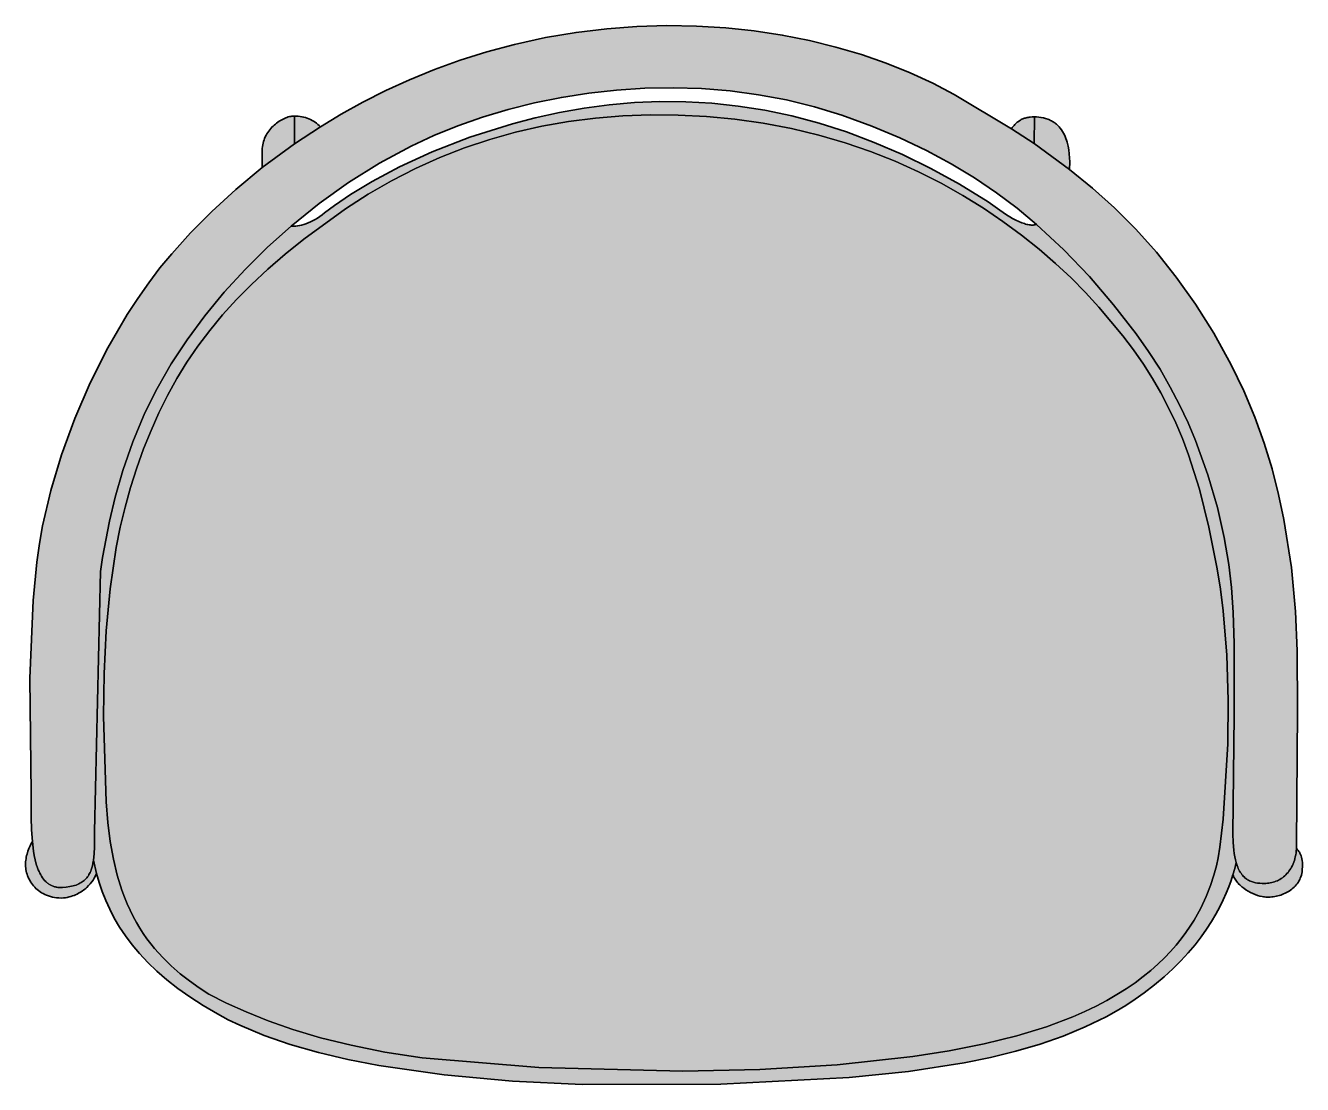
# Model space of a CAD drawing. Header units: millimetres. Extents: x 0 to 1796, y -892 to 719.
# Drawn here: x 116 to 696, y -892 to -411 of the extents above; entities that cross this region are included whole.
import ezdxf

# ---------------------------------------------------------------- set-up
doc = ezdxf.new("R2010")
doc.units = ezdxf.units.MM
doc.layers.add('Blocks', color=7, linetype='Continuous')
doc.layers.add('Blocks$Fill', color=7, linetype='Continuous', true_color=0xffffff)
doc.layers.add('Blocks$Inner', color=7, linetype='Continuous', lineweight=25, true_color=0x007f00)
doc.layers.add('Blocks$Outline', color=7, linetype='Continuous', lineweight=35, true_color=0xff3f3f)

# ---------------------------------------------------------------- blocks, each defined once
blk = doc.blocks.new('PK15 Dining Chair Top')
at = {"layer": 'Blocks$Fill'}
h = blk.add_hatch(color=256, dxfattribs=at)
h.paths.add_polyline_path([(30.29, -88.65), (31.46, -92.72), (32.82, -96.8), (34.4, -100.86), (36.22, -104.92), (38.31, -108.96), (40.67, -113), (43.35, -117.02), (46.36, -121.03), (49.72, -125.02), (53.47, -129), (57.61, -132.96), (62.17, -136.89), (67.19, -140.81), (72.67, -144.7), (78.65, -148.56), (85.14, -152.4), (90.06, -155.04), (95.23, -157.54), (106.29, -162.17), (118.22, -166.29), (130.95, -169.92), (144.38, -173.1), (158.43, -175.85), (188.03, -180.12), (219.06, -182.93), (250.81, -184.45), (313.67, -184.35), (371.99, -181.32), (398.92, -178.56), (424.17, -174.65), (436.14, -172.2), (447.64, -169.36), (458.66, -166.13), (469.18, -162.45), (479.19, -158.32), (488.67, -153.69), (493.21, -151.18), (497.6, -148.54), (501.86, -145.76), (505.98, -142.83), (510.66, -139.22), (514.99, -135.57), (518.97, -131.92), (522.64, -128.27), (525.99, -124.63), (529.04, -121.02), (531.81, -117.45), (534.31, -113.93), (536.55, -110.48), (538.55, -107.11), (540.32, -103.83), (541.88, -100.66), (543.24, -97.6), (544.41, -94.67), (545.41, -91.89), (546.24, -89.27), (546.45, -89.77), (546.68, -90.26), (546.94, -90.74), (547.23, -91.21), (547.54, -91.68), (547.87, -92.13), (548.22, -92.58), (548.59, -93.01), (548.98, -93.43), (549.39, -93.85), (550.25, -94.64), (551.18, -95.37), (552.15, -96.06), (553.16, -96.69), (554.2, -97.26), (555.27, -97.77), (556.34, -98.22), (557.42, -98.59), (558.49, -98.9), (559.55, -99.13), (560.07, -99.22), (560.59, -99.28), (561.22, -99.34), (561.86, -99.37), (562.52, -99.37), (563.18, -99.35), (563.85, -99.3), (564.53, -99.22), (565.21, -99.12), (565.9, -98.99), (566.58, -98.83), (567.26, -98.65), (567.94, -98.44), (568.61, -98.2), (569.27, -97.94), (569.92, -97.65), (570.56, -97.34), (571.19, -96.99), (571.79, -96.62), (572.39, -96.23), (572.96, -95.8), (573.5, -95.35), (574.03, -94.88), (574.52, -94.37), (574.99, -93.84), (575.43, -93.29), (575.84, -92.7), (576.21, -92.09), (576.55, -91.46), (576.85, -90.79), (577.11, -90.1), (577.32, -89.39), (577.49, -88.64), (577.62, -87.87), (577.75, -86.69), (577.81, -85.6), (577.82, -84.58), (577.77, -83.65), (577.68, -82.79), (577.54, -82), (577.37, -81.28), (577.17, -80.63), (576.94, -80.04), (576.82, -79.77), (576.69, -79.51), (576.57, -79.27), (576.43, -79.04), (576.3, -78.83), (576.16, -78.63), (575.89, -78.26), (575.62, -77.95), (575.35, -77.68), (575.1, -77.46), (575.58, -14.63), (575.48, 12.38), (574.69, 30.24), (572.8, 50.32), (569.39, 72.08), (566.96, 83.43), (563.99, 95.01), (560.41, 106.74), (556.16, 118.58), (551.2, 130.44), (545.46, 142.27), (537.51, 156.61), (529.2, 169.86), (520.54, 182.08), (511.53, 193.38), (502.18, 203.84), (492.48, 213.54), (482.45, 222.57), (472.09, 231.01), (472.14, 234.44), (472.07, 236.23), (471.93, 238.04), (471.7, 239.85), (471.37, 241.64), (470.94, 243.4), (470.68, 244.26), (470.38, 245.1), (470.06, 245.93), (469.69, 246.73), (469.3, 247.51), (468.86, 248.27), (468.39, 248.99), (467.87, 249.69), (467.32, 250.35), (466.72, 250.97), (466.07, 251.56), (465.73, 251.84), (465.38, 252.11), (465.02, 252.36), (464.65, 252.61), (464.26, 252.85), (463.86, 253.07), (463.45, 253.28), (463.02, 253.48), (462.58, 253.67), (462.13, 253.84), (461.19, 254.15), (460.19, 254.4), (459.09, 254.62), (458.04, 254.77), (457.04, 254.86), (456.08, 254.9), (455.07, 254.88), (454.11, 254.79), (453.65, 254.73), (453.21, 254.66), (452.78, 254.57), (452.36, 254.46), (451.95, 254.35), (451.56, 254.22), (451.18, 254.08), (450.81, 253.93), (450.46, 253.77), (450.11, 253.61), (449.78, 253.43), (449.46, 253.24), (448.85, 252.84), (448.29, 252.41), (447.77, 251.96), (447.28, 251.49), (446.84, 251), (446.43, 250.5), (446.06, 249.99), (445.73, 249.47), (419.7, 264.98), (409.92, 270.14), (399.63, 274.89), (388.86, 279.24), (377.63, 283.14), (365.98, 286.58), (353.95, 289.54), (341.58, 292), (328.88, 293.93), (315.91, 295.31), (302.69, 296.13), (289.25, 296.34), (275.64, 295.95), (261.88, 294.92), (248, 293.22), (234.05, 290.85), (220.06, 287.78), (207.48, 284.4), (195.34, 280.57), (183.64, 276.34), (172.4, 271.73), (161.59, 266.79), (151.23, 261.56), (141.32, 256.07), (131.86, 250.36), (131.3, 250.93), (130.72, 251.46), (130.1, 251.96), (129.45, 252.43), (128.78, 252.87), (128.08, 253.27), (127.35, 253.64), (126.61, 253.97), (125.85, 254.27), (125.07, 254.53), (124.27, 254.75), (123.46, 254.92), (122.64, 255.06), (121.82, 255.16), (120.98, 255.21), (120.14, 255.23), (119.53, 255.22), (118.99, 255.17), (118.44, 255.09), (117.87, 254.98), (117.29, 254.83), (116.71, 254.64), (116.12, 254.43), (115.53, 254.18), (114.94, 253.91), (114.34, 253.6), (113.75, 253.26), (113.17, 252.9), (112.59, 252.5), (112.02, 252.08), (111.46, 251.63), (110.91, 251.16), (110.38, 250.65), (109.86, 250.13), (109.36, 249.58), (108.89, 249.01), (108.43, 248.41), (108, 247.79), (107.6, 247.16), (107.23, 246.5), (106.88, 245.82), (106.57, 245.12), (106.3, 244.4), (106.06, 243.67), (105.86, 242.91), (105.7, 242.15), (105.59, 241.36), (105.51, 240.56), (105.49, 239.75), (105.49, 231.82), (93.47, 221.88), (82.61, 211.95), (72.91, 202.19), (64.38, 192.74), (59.05, 186.28), (53.91, 179.51), (48.96, 172.47), (44.21, 165.17), (35.34, 149.95), (27.37, 134.11), (20.37, 117.87), (14.39, 101.48), (9.5, 85.18), (5.77, 69.22), (4.34, 61.16), (3.15, 52.75), (1.43, 35.27), (0, 0), (0.48, -52.27), (0.72, -68.79), (1.09, -74.14), (0.58, -75.08), (0.06, -76.13), (-0.44, -77.28), (-0.91, -78.52), (-1.32, -79.83), (-1.49, -80.52), (-1.65, -81.22), (-1.78, -81.93), (-1.88, -82.66), (-1.95, -83.41), (-2, -84.16), (-2, -84.84), (-1.97, -85.52), (-1.9, -86.21), (-1.8, -86.9), (-1.67, -87.6), (-1.49, -88.3), (-1.29, -88.99), (-1.04, -89.69), (-0.77, -90.37), (-0.45, -91.05), (-0.11, -91.72), (0.28, -92.37), (0.69, -93.01), (1.15, -93.64), (1.63, -94.25), (2.16, -94.83), (2.71, -95.4), (3.3, -95.94), (3.93, -96.45), (4.59, -96.94), (5.29, -97.39), (6.01, -97.81), (6.78, -98.2), (7.58, -98.55), (8.41, -98.86), (9.27, -99.13), (10.17, -99.36), (11.11, -99.54), (12.08, -99.68), (13.08, -99.76), (14.12, -99.8), (15.19, -99.78), (16.07, -99.65), (16.93, -99.49), (17.75, -99.3), (18.54, -99.08), (19.3, -98.84), (20.03, -98.58), (20.73, -98.29), (21.41, -97.99), (22.05, -97.66), (22.67, -97.32), (23.25, -96.96), (23.82, -96.59), (24.35, -96.21), (24.86, -95.82), (25.35, -95.41), (25.81, -95), (26.66, -94.16), (27.41, -93.31), (28.08, -92.46), (28.67, -91.62), (29.18, -90.81), (29.62, -90.03), (29.98, -89.31)], flags=0)
h.paths.add_polyline_path([(457.09, 206.08), (456.72, 205.97), (456.34, 205.88), (455.94, 205.82), (455.53, 205.78), (455.09, 205.77), (454.64, 205.78), (454.17, 205.81), (453.68, 205.88), (453.18, 205.96), (452.65, 206.08), (452.1, 206.22), (451.53, 206.39), (450.33, 206.81), (449.05, 207.35), (447.67, 208.01), (446.2, 208.79), (442.95, 210.75), (439.28, 213.26), (435.16, 216.35), (422.03, 224.34), (409.02, 231.48), (396.15, 237.8), (383.41, 243.31), (370.8, 248.05), (358.32, 252.04), (345.97, 255.31), (333.74, 257.89), (321.64, 259.8), (309.67, 261.08), (297.82, 261.74), (286.09, 261.82), (274.49, 261.34), (263.01, 260.34), (251.65, 258.83), (240.41, 256.84), (229.48, 254.46), (219.05, 251.77), (199.77, 245.69), (182.67, 239), (167.86, 232.14), (155.46, 225.52), (145.57, 219.56), (138.31, 214.66), (133.78, 211.26), (132.69, 210.42), (131.6, 209.65), (130.52, 208.94), (129.44, 208.3), (128.37, 207.72), (127.32, 207.2), (126.28, 206.74), (125.27, 206.34), (124.29, 206.01), (123.34, 205.73), (122.42, 205.51), (121.55, 205.35), (120.72, 205.24), (119.94, 205.19), (119.57, 205.19), (119.22, 205.2), (118.87, 205.22), (118.55, 205.26), (131.32, 215.53), (144.71, 225.08), (158.65, 233.8), (173.05, 241.58), (183.41, 246.41), (194.24, 250.82), (205.49, 254.77), (217.12, 258.26), (229.07, 261.25), (241.3, 263.73), (253.76, 265.68), (266.41, 267.07), (279.19, 267.88), (292.07, 268.1), (304.99, 267.7), (317.91, 266.65), (330.78, 264.94), (343.55, 262.55), (356.18, 259.45), (368.62, 255.62), (382.25, 250.64), (395.04, 245.29), (407.05, 239.58), (418.31, 233.53), (428.9, 227.14), (438.85, 220.43), (448.23, 213.4)], flags=0)
at = {"layer": 'Blocks$Inner'}
for points in [[(105.49, 231.82), (93.47, 221.88), (82.61, 211.95), (72.91, 202.19), (64.38, 192.74), (59.05, 186.28), (53.91, 179.51), (48.96, 172.47), (44.21, 165.17), (35.34, 149.95), (27.37, 134.11), (20.37, 117.87), (14.39, 101.48), (9.5, 85.18), (5.77, 69.22), (4.34, 61.16), (3.15, 52.75), (1.43, 35.27), (0, 0), (0.48, -52.27), (0.54, -63.27), (0.72, -68.79), (1.09, -74.14), (1.63, -78.48), (1.98, -80.54), (2.4, -82.5), (2.9, -84.37), (3.47, -86.12), (3.79, -86.95), (4.12, -87.74), (4.49, -88.51), (4.87, -89.24), (5.28, -89.93), (5.71, -90.58), (6.17, -91.2), (6.65, -91.77), (7.16, -92.31), (7.42, -92.56), (7.7, -92.8), (7.98, -93.03), (8.26, -93.24), (8.55, -93.45), (8.86, -93.64), (9.16, -93.82), (9.48, -93.99), (9.8, -94.15), (10.13, -94.3), (10.47, -94.43), (10.82, -94.55), (11.17, -94.66), (11.53, -94.75), (11.9, -94.83), (12.28, -94.9), (12.67, -94.95), (13.06, -94.99), (13.47, -95.02), (13.88, -95.03), (14.73, -95.01), (16.5, -94.86), (18.12, -94.63), (18.87, -94.47), (19.6, -94.3), (20.28, -94.11), (20.94, -93.89), (21.56, -93.65), (22.15, -93.39), (22.71, -93.11), (23.24, -92.81), (23.75, -92.49), (24.22, -92.14), (24.67, -91.78), (25.09, -91.4), (25.48, -90.99), (25.85, -90.57), (26.19, -90.12), (26.52, -89.66), (26.81, -89.18), (27.09, -88.67), (27.35, -88.15), (27.59, -87.61), (27.8, -87.05), (28, -86.47), (28.35, -85.25), (28.63, -83.96), (28.86, -82.6), (29.16, -79.73), (29.31, -76.6), (29.38, -69.57), (32.03, 48.46), (32.91, 54.76), (36.07, 71.28), (38.73, 82.23), (42.24, 94.39), (46.69, 107.29), (52.17, 120.5), (57.7, 131.6), (64.12, 142.7), (71.38, 153.72), (79.43, 164.59), (88.22, 175.25), (97.71, 185.63), (107.84, 195.65), (118.55, 205.26), (131.32, 215.53), (144.71, 225.08), (158.65, 233.8), (173.05, 241.58), (183.41, 246.41), (194.24, 250.82), (205.49, 254.77), (217.12, 258.26), (229.07, 261.25), (241.3, 263.73), (253.76, 265.68), (266.41, 267.07), (279.19, 267.88), (292.07, 268.1), (304.99, 267.7), (317.91, 266.65), (330.78, 264.94), (343.55, 262.55), (356.18, 259.45), (368.62, 255.62), (382.25, 250.64), (395.04, 245.29), (407.05, 239.58), (418.31, 233.53), (428.9, 227.14), (438.85, 220.43), (448.23, 213.4), (457.09, 206.08), (469.53, 194.53), (481.1, 182.36), (491.97, 169.61), (502.32, 156.31), (507.97, 148.36), (513.14, 140.31), (517.82, 132.2), (522.05, 124.09), (525.86, 116.02), (529.25, 108.01), (534.9, 92.39), (539.19, 77.56), (542.3, 63.85), (544.39, 51.6), (545.66, 41.13), (546.39, 29.91), (546.79, 15.83), (546.88, -16.71), (546.27, -70.59), (546.37, -74.54), (546.64, -78.02), (546.85, -79.58), (547.09, -81.04), (547.38, -82.39), (547.7, -83.64), (548.17, -85.09), (548.42, -85.76), (548.69, -86.39), (548.98, -86.99), (549.27, -87.55), (549.58, -88.08), (549.91, -88.58), (550.24, -89.04), (550.59, -89.47), (550.95, -89.87), (551.32, -90.25), (551.7, -90.59), (552.09, -90.91), (552.49, -91.21), (552.9, -91.47), (553.32, -91.72), (553.75, -91.94), (554.19, -92.14), (554.64, -92.31), (555.09, -92.47), (555.55, -92.61), (556.02, -92.73), (556.5, -92.84), (557.47, -93), (558.47, -93.1), (559.48, -93.16), (560.52, -93.18), (561.2, -93.16), (561.88, -93.12), (562.55, -93.04), (563.22, -92.93), (563.88, -92.79), (564.53, -92.62), (565.16, -92.42), (565.79, -92.19), (566.41, -91.92), (567.01, -91.63), (567.6, -91.31), (568.17, -90.95), (568.73, -90.56), (569.27, -90.15), (569.8, -89.7), (570.3, -89.22), (570.79, -88.72), (571.26, -88.18), (571.7, -87.61), (572.12, -87.01), (572.52, -86.38), (572.9, -85.72), (573.25, -85.03), (573.57, -84.31), (573.87, -83.56), (574.13, -82.78), (574.37, -81.97), (574.58, -81.12), (574.76, -80.25), (574.91, -79.35), (575.02, -78.42), (575.1, -77.46), (575.17, -75.68), (575.58, -14.63), (575.48, 12.38), (574.69, 30.24), (572.8, 50.32), (569.39, 72.08), (566.96, 83.43), (563.99, 95.01), (560.41, 106.74), (556.16, 118.58), (551.2, 130.44), (545.46, 142.27), (537.51, 156.61), (529.2, 169.86), (520.54, 182.08), (511.53, 193.38), (502.18, 203.84), (492.48, 213.54), (482.45, 222.57), (472.09, 231.01), (455.97, 242.73), (445.73, 249.47), (419.7, 264.98), (409.92, 270.14), (399.63, 274.89), (388.86, 279.24), (377.63, 283.14), (365.98, 286.58), (353.95, 289.54), (341.58, 292), (328.88, 293.93), (315.91, 295.31), (302.69, 296.13), (289.25, 296.34), (275.64, 295.95), (261.88, 294.92), (248, 293.22), (234.05, 290.85), (220.06, 287.78), (207.48, 284.4), (195.34, 280.57), (183.64, 276.34), (172.4, 271.73), (161.59, 266.79), (151.23, 261.56), (141.32, 256.07), (131.86, 250.36), (120.14, 242.65)], [(173.05, 241.58), (158.65, 233.8), (144.71, 225.08), (131.32, 215.53), (118.55, 205.26), (118.88, 205.22), (119.22, 205.2), (119.57, 205.19), (119.94, 205.19), (120.72, 205.24), (121.55, 205.35), (122.42, 205.51), (123.34, 205.73), (124.29, 206.01), (125.27, 206.34), (126.28, 206.74), (127.32, 207.2), (128.37, 207.72), (129.44, 208.3), (130.52, 208.94), (131.6, 209.65), (132.69, 210.42), (133.78, 211.26), (138.31, 214.66), (145.57, 219.56), (155.46, 225.52), (167.86, 232.14), (182.67, 239), (199.77, 245.69), (219.05, 251.77), (229.48, 254.46), (240.41, 256.84), (251.65, 258.83), (263.01, 260.34), (274.49, 261.34), (286.09, 261.82), (297.82, 261.74), (309.67, 261.08), (321.64, 259.8), (333.74, 257.89), (345.97, 255.31), (358.32, 252.04), (370.8, 248.05), (383.41, 243.31), (396.15, 237.8), (409.02, 231.48), (422.03, 224.34), (435.16, 216.35), (439.28, 213.26), (442.95, 210.75), (446.2, 208.79), (447.67, 208.01), (449.05, 207.35), (450.33, 206.81), (451.53, 206.39), (452.1, 206.22), (452.65, 206.08), (453.18, 205.96), (453.68, 205.88), (454.17, 205.81), (454.64, 205.78), (455.09, 205.77), (455.53, 205.78), (455.94, 205.82), (456.34, 205.88), (456.72, 205.97), (457.09, 206.08), (448.23, 213.4), (438.85, 220.43), (428.9, 227.14), (418.31, 233.53), (407.05, 239.58), (395.04, 245.29), (382.25, 250.64), (368.62, 255.62), (356.18, 259.45), (343.55, 262.55), (330.78, 264.94), (317.91, 266.65), (304.99, 267.7), (292.07, 268.1), (279.19, 267.88), (266.41, 267.07), (253.76, 265.68), (241.3, 263.73), (229.07, 261.25), (217.12, 258.26), (205.49, 254.77), (194.24, 250.82), (183.41, 246.41)], [(546.24, -89.27), (547.07, -86.32), (547.7, -83.64), (547.38, -82.39), (547.09, -81.04), (546.85, -79.58), (546.64, -78.02), (546.37, -74.54), (546.27, -70.59), (546.88, -16.71), (546.79, 15.83), (546.39, 29.91), (545.66, 41.13), (544.39, 51.6), (542.3, 63.85), (539.19, 77.56), (534.9, 92.39), (529.25, 108.01), (525.86, 116.02), (522.05, 124.09), (517.82, 132.2), (513.14, 140.31), (507.97, 148.36), (502.32, 156.31), (491.97, 169.61), (481.1, 182.36), (469.53, 194.53), (457.09, 206.08), (456.72, 205.97), (456.34, 205.88), (455.94, 205.82), (455.53, 205.78), (455.09, 205.77), (454.64, 205.78), (454.17, 205.81), (453.68, 205.88), (453.18, 205.96), (452.65, 206.08), (452.1, 206.22), (451.53, 206.39), (450.33, 206.81), (449.05, 207.35), (447.67, 208.01), (446.2, 208.79), (442.95, 210.75), (439.28, 213.26), (435.16, 216.35), (422.03, 224.34), (409.02, 231.48), (396.15, 237.8), (383.41, 243.31), (370.8, 248.05), (358.32, 252.04), (345.97, 255.31), (333.74, 257.89), (321.64, 259.8), (309.67, 261.08), (297.82, 261.74), (286.09, 261.82), (274.49, 261.34), (263.01, 260.34), (251.65, 258.83), (240.41, 256.84), (229.48, 254.46), (219.05, 251.77), (199.77, 245.69), (182.67, 239), (167.86, 232.14), (155.46, 225.52), (145.57, 219.56), (138.31, 214.66), (133.78, 211.26), (132.69, 210.42), (131.6, 209.65), (130.52, 208.94), (129.44, 208.3), (128.37, 207.72), (127.32, 207.2), (126.28, 206.74), (125.27, 206.34), (124.29, 206.01), (123.34, 205.73), (122.42, 205.51), (121.55, 205.35), (120.72, 205.24), (119.94, 205.19), (119.57, 205.19), (119.22, 205.2), (118.87, 205.22), (118.55, 205.26), (107.84, 195.65), (97.71, 185.63), (88.22, 175.25), (79.43, 164.59), (71.38, 153.72), (64.12, 142.7), (57.7, 131.6), (52.17, 120.5), (46.69, 107.29), (42.24, 94.39), (38.73, 82.23), (36.07, 71.28), (32.91, 54.76), (32.03, 48.46), (29.38, -69.57), (29.31, -76.6), (29.16, -79.73), (28.86, -82.6), (30.29, -88.65), (31.46, -92.72), (32.82, -96.8), (34.4, -100.86), (36.22, -104.92), (38.31, -108.96), (40.67, -113), (43.35, -117.02), (46.36, -121.03), (49.72, -125.02), (53.47, -129), (57.61, -132.96), (62.17, -136.89), (67.19, -140.81), (72.67, -144.7), (78.65, -148.56), (85.14, -152.4), (90.06, -155.04), (95.23, -157.54), (106.29, -162.17), (118.22, -166.29), (130.95, -169.92), (144.38, -173.1), (158.43, -175.85), (188.03, -180.12), (219.06, -182.93), (250.81, -184.45), (313.67, -184.35), (371.99, -181.32), (398.92, -178.56), (424.17, -174.65), (436.14, -172.2), (447.64, -169.36), (458.66, -166.13), (469.18, -162.45), (479.19, -158.32), (488.67, -153.69), (493.21, -151.18), (497.6, -148.54), (501.86, -145.76), (505.98, -142.83), (510.66, -139.22), (514.99, -135.57), (518.97, -131.92), (522.64, -128.27), (525.99, -124.63), (529.04, -121.02), (531.81, -117.45), (534.31, -113.93), (536.55, -110.48), (538.55, -107.11), (540.32, -103.83), (541.88, -100.66), (543.24, -97.6), (544.41, -94.67), (545.41, -91.89)], [(485.43, 168.52), (479.35, 175.14), (472.78, 181.76), (465.74, 188.34), (458.23, 194.84), (450.25, 201.22), (441.81, 207.44), (432.91, 213.47), (423.56, 219.25), (413.76, 224.75), (403.52, 229.92), (392.83, 234.74), (381.72, 239.15), (370.17, 243.12), (358.2, 246.61), (345.81, 249.57), (333, 251.96), (320.03, 253.77), (307.15, 255.02), (294.37, 255.7), (281.71, 255.82), (269.17, 255.36), (256.77, 254.35), (244.53, 252.76), (232.45, 250.61), (220.55, 247.9), (208.84, 244.62), (197.34, 240.77), (186.05, 236.36), (175, 231.39), (164.19, 225.85), (153.63, 219.75), (143.34, 213.09), (124.38, 199.32), (115.87, 192.49), (107.95, 185.67), (100.6, 178.83), (93.79, 171.94), (87.48, 164.99), (81.65, 157.94), (76.27, 150.78), (71.31, 143.49), (66.72, 136.03), (62.5, 128.38), (58.59, 120.53), (54.98, 112.44), (51.63, 104.09), (48.51, 95.47), (45.68, 86.62), (43.19, 77.63), (41.04, 68.53), (39.19, 59.3), (36.37, 40.56), (34.57, 21.49), (33.65, 2.2), (33.46, -17.23), (34.67, -56.14), (35.36, -65.47), (36.44, -74.11), (37.88, -82.08), (39.66, -89.44), (41.77, -96.22), (42.95, -99.4), (44.19, -102.45), (45.51, -105.38), (46.9, -108.19), (48.36, -110.87), (49.88, -113.45), (51.47, -115.92), (53.12, -118.29), (54.82, -120.56), (56.58, -122.74), (60.27, -126.84), (64.15, -130.63), (68.21, -134.15), (72.43, -137.43), (76.79, -140.52), (81.27, -143.44), (89.22, -147.46), (98.15, -151.54), (108.18, -155.57), (119.4, -159.49), (131.91, -163.21), (145.81, -166.65), (161.18, -169.72), (178.14, -172.34), (231.03, -176.71), (296.5, -178.42), (331.46, -177.67), (366.58, -175.52), (400.87, -171.72), (417.39, -169.13), (433.33, -166.03), (448.17, -162.41), (461.53, -158.29), (473.49, -153.76), (478.98, -151.35), (484.14, -148.86), (489, -146.29), (493.55, -143.66), (497.82, -140.97), (501.81, -138.23), (505.53, -135.45), (509, -132.64), (512.21, -129.79), (515.19, -126.93), (517.94, -124.06), (520.47, -121.19), (522.79, -118.32), (524.92, -115.47), (526.86, -112.64), (528.62, -109.84), (530.22, -107.08), (531.66, -104.36), (534.11, -99.1), (536.05, -94.11), (537.57, -89.47), (538.74, -85.24), (539.54, -81.55), (540.34, -76.71), (541.84, -64.03), (543.86, -29.76), (544.03, -9.94), (543.42, 10.5), (541.85, 30.66), (540.65, 40.37), (539.15, 49.68), (535.31, 68.65), (531.01, 85.79), (526.07, 101.43), (523.3, 108.79), (520.3, 115.89), (517.05, 122.79), (513.53, 129.51), (509.72, 136.1), (505.58, 142.6), (501.11, 149.05), (496.27, 155.5)], [(538.74, -85.24), (537.57, -89.47), (536.05, -94.11), (534.11, -99.1), (531.66, -104.36), (530.22, -107.08), (528.62, -109.84), (526.86, -112.64), (524.92, -115.47), (522.79, -118.32), (520.47, -121.19), (517.94, -124.06), (515.19, -126.93), (512.21, -129.79), (509, -132.64), (505.53, -135.45), (501.81, -138.23), (497.82, -140.97), (493.55, -143.66), (489, -146.29), (484.14, -148.86), (478.98, -151.35), (473.49, -153.76), (461.53, -158.29), (448.17, -162.41), (433.33, -166.03), (417.39, -169.13), (400.87, -171.72), (366.58, -175.52), (331.46, -177.67), (296.5, -178.42), (231.03, -176.71), (178.14, -172.34), (161.18, -169.72), (145.81, -166.65), (131.91, -163.21), (119.4, -159.49), (108.18, -155.57), (98.15, -151.54), (89.22, -147.46), (81.27, -143.44), (76.79, -140.52), (72.43, -137.43), (68.21, -134.15), (64.15, -130.63), (60.27, -126.84), (56.58, -122.74), (54.82, -120.56), (53.12, -118.29), (51.47, -115.92), (49.88, -113.45), (48.36, -110.87), (46.9, -108.19), (45.51, -105.38), (44.19, -102.45), (42.95, -99.4), (41.77, -96.22), (39.66, -89.44), (37.88, -82.08), (36.44, -74.11), (35.36, -65.47), (34.67, -56.14), (33.46, -17.23), (33.65, 2.2), (34.57, 21.49), (36.37, 40.56), (39.19, 59.3), (41.04, 68.53), (43.19, 77.63), (45.68, 86.62), (48.51, 95.47), (51.63, 104.09), (54.98, 112.44), (58.59, 120.53), (62.5, 128.38), (66.72, 136.03), (71.31, 143.49), (76.27, 150.78), (81.65, 157.94), (87.48, 164.99), (93.79, 171.94), (100.6, 178.83), (107.95, 185.67), (115.87, 192.49), (124.38, 199.32), (143.34, 213.09), (153.63, 219.75), (164.19, 225.85), (175, 231.39), (186.05, 236.36), (197.34, 240.77), (208.84, 244.62), (220.55, 247.9), (232.45, 250.61), (244.53, 252.76), (256.77, 254.35), (269.17, 255.36), (281.71, 255.82), (294.37, 255.7), (307.15, 255.02), (320.03, 253.77), (333, 251.96), (345.81, 249.57), (358.2, 246.61), (370.17, 243.12), (381.72, 239.15), (392.83, 234.74), (403.52, 229.92), (413.76, 224.75), (423.56, 219.25), (432.91, 213.47), (441.81, 207.44), (450.25, 201.22), (458.23, 194.84), (465.74, 188.34), (472.78, 181.76), (479.35, 175.14), (485.43, 168.52), (496.27, 155.5), (501.11, 149.05), (505.58, 142.6), (509.72, 136.1), (513.53, 129.51), (517.05, 122.79), (520.3, 115.89), (523.3, 108.79), (526.07, 101.43), (531.01, 85.79), (535.31, 68.65), (539.15, 49.68), (540.65, 40.37), (541.85, 30.66), (543.42, 10.5), (544.03, -9.94), (543.86, -29.76), (541.84, -64.03), (540.34, -76.71), (539.54, -81.55)], [(120.14, 255.23), (119.53, 255.22), (118.99, 255.17), (118.44, 255.09), (117.87, 254.98), (117.29, 254.83), (116.71, 254.64), (116.12, 254.43), (115.53, 254.18), (114.94, 253.91), (114.34, 253.6), (113.75, 253.26), (113.17, 252.9), (112.59, 252.5), (112.02, 252.08), (111.46, 251.63), (110.91, 251.16), (110.38, 250.65), (109.86, 250.13), (109.36, 249.58), (108.89, 249.01), (108.43, 248.41), (108, 247.79), (107.6, 247.16), (107.23, 246.5), (106.88, 245.82), (106.57, 245.12), (106.3, 244.4), (106.06, 243.67), (105.86, 242.91), (105.7, 242.15), (105.59, 241.36), (105.51, 240.56), (105.49, 239.75), (105.49, 231.82), (120.14, 242.65)], [(131.86, 250.36), (131.3, 250.93), (130.72, 251.46), (130.1, 251.96), (129.45, 252.43), (128.78, 252.87), (128.08, 253.27), (127.35, 253.64), (126.61, 253.97), (125.85, 254.27), (125.07, 254.53), (124.27, 254.75), (123.46, 254.92), (122.64, 255.06), (121.82, 255.16), (120.98, 255.21), (120.14, 255.23), (120.14, 242.65)], [(456.08, 254.9), (455.07, 254.88), (454.11, 254.79), (453.65, 254.73), (453.21, 254.66), (452.78, 254.57), (452.36, 254.46), (451.95, 254.35), (451.56, 254.22), (451.18, 254.08), (450.81, 253.93), (450.46, 253.77), (450.11, 253.61), (449.78, 253.43), (449.46, 253.24), (448.85, 252.84), (448.29, 252.41), (447.77, 251.96), (447.28, 251.49), (446.84, 251), (446.43, 250.5), (446.06, 249.99), (445.73, 249.47), (455.97, 242.73)], [(472.09, 231.01), (472.14, 234.44), (472.07, 236.23), (471.93, 238.04), (471.7, 239.85), (471.37, 241.64), (470.94, 243.4), (470.68, 244.26), (470.38, 245.1), (470.06, 245.93), (469.69, 246.73), (469.3, 247.51), (468.86, 248.27), (468.39, 248.99), (467.87, 249.69), (467.32, 250.35), (466.72, 250.97), (466.07, 251.56), (465.73, 251.84), (465.38, 252.11), (465.02, 252.36), (464.65, 252.61), (464.26, 252.85), (463.86, 253.07), (463.45, 253.28), (463.02, 253.48), (462.58, 253.67), (462.13, 253.84), (461.19, 254.15), (460.19, 254.4), (459.09, 254.62), (458.04, 254.77), (457.04, 254.86), (456.08, 254.9), (455.97, 242.73)], [(14.73, -95.01), (13.88, -95.03), (13.47, -95.02), (13.06, -94.99), (12.67, -94.95), (12.28, -94.9), (11.9, -94.83), (11.53, -94.75), (11.17, -94.66), (10.82, -94.55), (10.47, -94.43), (10.13, -94.3), (9.8, -94.15), (9.48, -93.99), (9.16, -93.82), (8.86, -93.64), (8.55, -93.45), (8.26, -93.24), (7.98, -93.03), (7.7, -92.8), (7.42, -92.56), (7.16, -92.31), (6.65, -91.77), (6.17, -91.2), (5.71, -90.58), (5.28, -89.93), (4.87, -89.24), (4.49, -88.51), (4.12, -87.74), (3.79, -86.95), (3.47, -86.12), (2.9, -84.37), (2.4, -82.5), (1.98, -80.54), (1.63, -78.48), (1.09, -74.14), (0.58, -75.08), (0.06, -76.13), (-0.44, -77.28), (-0.91, -78.52), (-1.32, -79.83), (-1.49, -80.52), (-1.65, -81.22), (-1.78, -81.93), (-1.88, -82.66), (-1.95, -83.41), (-2, -84.16), (-2, -84.84), (-1.97, -85.52), (-1.9, -86.21), (-1.8, -86.9), (-1.67, -87.6), (-1.49, -88.3), (-1.29, -88.99), (-1.04, -89.69), (-0.77, -90.37), (-0.45, -91.05), (-0.11, -91.72), (0.28, -92.37), (0.69, -93.01), (1.15, -93.64), (1.63, -94.25), (2.16, -94.83), (2.71, -95.4), (3.3, -95.94), (3.93, -96.45), (4.59, -96.94), (5.29, -97.39), (6.01, -97.81), (6.78, -98.2), (7.58, -98.55), (8.41, -98.86), (9.27, -99.13), (10.17, -99.36), (11.11, -99.54), (12.08, -99.68), (13.08, -99.76), (14.12, -99.8), (15.19, -99.78), (16.07, -99.65), (16.93, -99.49), (17.75, -99.3), (18.54, -99.08), (19.3, -98.84), (20.03, -98.58), (20.73, -98.29), (21.41, -97.99), (22.05, -97.66), (22.67, -97.32), (23.25, -96.96), (23.82, -96.59), (24.35, -96.21), (24.86, -95.82), (25.35, -95.41), (25.81, -95), (26.66, -94.16), (27.41, -93.31), (28.08, -92.46), (28.67, -91.62), (29.18, -90.81), (29.62, -90.03), (29.98, -89.31), (30.29, -88.65), (28.86, -82.6), (28.63, -83.96), (28.35, -85.25), (28, -86.47), (27.8, -87.05), (27.59, -87.61), (27.35, -88.15), (27.09, -88.67), (26.81, -89.18), (26.52, -89.66), (26.19, -90.12), (25.85, -90.57), (25.48, -90.99), (25.09, -91.4), (24.67, -91.78), (24.22, -92.14), (23.75, -92.49), (23.24, -92.81), (22.71, -93.11), (22.15, -93.39), (21.56, -93.65), (20.94, -93.89), (20.28, -94.11), (19.6, -94.3), (18.87, -94.47), (18.12, -94.63), (16.5, -94.86)], [(575.1, -77.46), (575.02, -78.42), (574.91, -79.35), (574.76, -80.25), (574.58, -81.12), (574.37, -81.97), (574.13, -82.78), (573.87, -83.56), (573.57, -84.31), (573.25, -85.03), (572.9, -85.72), (572.52, -86.38), (572.12, -87.01), (571.7, -87.61), (571.26, -88.18), (570.79, -88.72), (570.3, -89.22), (569.8, -89.7), (569.27, -90.15), (568.73, -90.56), (568.17, -90.95), (567.6, -91.31), (567.01, -91.63), (566.41, -91.92), (565.79, -92.19), (565.16, -92.42), (564.53, -92.62), (563.88, -92.79), (563.22, -92.93), (562.55, -93.04), (561.88, -93.12), (561.2, -93.16), (560.52, -93.18), (559.48, -93.16), (558.47, -93.1), (557.47, -93), (556.5, -92.84), (556.02, -92.73), (555.55, -92.61), (555.09, -92.47), (554.64, -92.31), (554.19, -92.14), (553.75, -91.94), (553.32, -91.72), (552.9, -91.47), (552.49, -91.21), (552.09, -90.91), (551.7, -90.59), (551.32, -90.25), (550.95, -89.87), (550.59, -89.47), (550.24, -89.04), (549.91, -88.58), (549.58, -88.08), (549.27, -87.55), (548.98, -86.99), (548.69, -86.39), (548.42, -85.76), (548.17, -85.09), (547.7, -83.64), (547.07, -86.32), (546.24, -89.27), (546.45, -89.77), (546.68, -90.26), (546.94, -90.74), (547.23, -91.21), (547.54, -91.68), (547.87, -92.13), (548.22, -92.58), (548.59, -93.01), (548.98, -93.43), (549.39, -93.85), (550.25, -94.64), (551.18, -95.37), (552.15, -96.06), (553.16, -96.69), (554.2, -97.26), (555.27, -97.77), (556.34, -98.22), (557.42, -98.59), (558.49, -98.9), (559.55, -99.13), (560.07, -99.22), (560.59, -99.28), (561.22, -99.34), (561.86, -99.37), (562.52, -99.37), (563.18, -99.35), (563.85, -99.3), (564.53, -99.22), (565.21, -99.12), (565.9, -98.99), (566.58, -98.83), (567.26, -98.65), (567.94, -98.44), (568.61, -98.2), (569.27, -97.94), (569.92, -97.65), (570.56, -97.34), (571.19, -96.99), (571.79, -96.62), (572.39, -96.23), (572.96, -95.8), (573.5, -95.35), (574.03, -94.88), (574.52, -94.37), (574.99, -93.84), (575.43, -93.29), (575.84, -92.7), (576.21, -92.09), (576.55, -91.46), (576.85, -90.79), (577.11, -90.1), (577.32, -89.39), (577.49, -88.64), (577.62, -87.87), (577.75, -86.69), (577.81, -85.6), (577.82, -84.58), (577.77, -83.65), (577.68, -82.79), (577.54, -82), (577.37, -81.28), (577.17, -80.63), (576.94, -80.04), (576.82, -79.77), (576.69, -79.51), (576.57, -79.27), (576.43, -79.04), (576.3, -78.83), (576.16, -78.63), (575.89, -78.26), (575.62, -77.95), (575.35, -77.68)]]:
    blk.add_lwpolyline(points, close=True, dxfattribs=at)
at = {"layer": 'Blocks$Outline'}
for points in [[(445.73, 249.47), (419.7, 264.98), (409.92, 270.14), (399.63, 274.89), (388.86, 279.24), (377.63, 283.14), (365.98, 286.58), (353.95, 289.54), (341.58, 292), (328.88, 293.93), (315.91, 295.31), (302.69, 296.13), (289.25, 296.34), (275.64, 295.95), (261.88, 294.92), (248, 293.22), (234.05, 290.85), (220.06, 287.78), (207.48, 284.4), (195.34, 280.57), (183.64, 276.34), (172.4, 271.73), (161.59, 266.79), (151.23, 261.56), (141.32, 256.07), (131.86, 250.36)], [(118.55, 205.26), (131.32, 215.53), (144.71, 225.08), (158.65, 233.8), (173.05, 241.58), (183.41, 246.41), (194.24, 250.82), (205.49, 254.77), (217.12, 258.26), (229.07, 261.25), (241.3, 263.73), (253.76, 265.68), (266.41, 267.07), (279.19, 267.88), (292.07, 268.1), (304.99, 267.7), (317.91, 266.65), (330.78, 264.94), (343.55, 262.55), (356.18, 259.45), (368.62, 255.62), (382.25, 250.64), (395.04, 245.29), (407.05, 239.58), (418.31, 233.53), (428.9, 227.14), (438.85, 220.43), (448.23, 213.4), (457.09, 206.08)], [(457.09, 206.08), (456.72, 205.97), (456.34, 205.88), (455.94, 205.82), (455.53, 205.78), (455.09, 205.77), (454.64, 205.78), (454.17, 205.81), (453.68, 205.88), (453.18, 205.96), (452.65, 206.08), (452.1, 206.22), (451.53, 206.39), (450.33, 206.81), (449.05, 207.35), (447.67, 208.01), (446.2, 208.79), (442.95, 210.75), (439.28, 213.26), (435.16, 216.35), (422.03, 224.34), (409.02, 231.48), (396.15, 237.8), (383.41, 243.31), (370.8, 248.05), (358.32, 252.04), (345.97, 255.31), (333.74, 257.89), (321.64, 259.8), (309.67, 261.08), (297.82, 261.74), (286.09, 261.82), (274.49, 261.34), (263.01, 260.34), (251.65, 258.83), (240.41, 256.84), (229.48, 254.46), (219.05, 251.77), (199.77, 245.69), (182.67, 239), (167.86, 232.14), (155.46, 225.52), (145.57, 219.56), (138.31, 214.66), (133.78, 211.26), (132.69, 210.42), (131.6, 209.65), (130.52, 208.94), (129.44, 208.3), (128.37, 207.72), (127.32, 207.2), (126.28, 206.74), (125.27, 206.34), (124.29, 206.01), (123.34, 205.73), (122.42, 205.51), (121.55, 205.35), (120.72, 205.24), (119.94, 205.19), (119.57, 205.19), (119.22, 205.2), (118.87, 205.22), (118.55, 205.26)], [(120.14, 255.23), (119.53, 255.22), (118.99, 255.17), (118.44, 255.09), (117.87, 254.98), (117.29, 254.83), (116.71, 254.64), (116.12, 254.43), (115.53, 254.18), (114.94, 253.91), (114.34, 253.6), (113.75, 253.26), (113.17, 252.9), (112.59, 252.5), (112.02, 252.08), (111.46, 251.63), (110.91, 251.16), (110.38, 250.65), (109.86, 250.13), (109.36, 249.58), (108.89, 249.01), (108.43, 248.41), (108, 247.79), (107.6, 247.16), (107.23, 246.5), (106.88, 245.82), (106.57, 245.12), (106.3, 244.4), (106.06, 243.67), (105.86, 242.91), (105.7, 242.15), (105.59, 241.36), (105.51, 240.56), (105.49, 239.75), (105.49, 231.82)], [(131.86, 250.36), (131.3, 250.93), (130.72, 251.46), (130.1, 251.96), (129.45, 252.43), (128.78, 252.87), (128.08, 253.27), (127.35, 253.64), (126.61, 253.97), (125.85, 254.27), (125.07, 254.53), (124.27, 254.75), (123.46, 254.92), (122.64, 255.06), (121.82, 255.16), (120.98, 255.21), (120.14, 255.23)], [(456.08, 254.9), (455.07, 254.88), (454.11, 254.79), (453.65, 254.73), (453.21, 254.66), (452.78, 254.57), (452.36, 254.46), (451.95, 254.35), (451.56, 254.22), (451.18, 254.08), (450.81, 253.93), (450.46, 253.77), (450.11, 253.61), (449.78, 253.43), (449.46, 253.24), (448.85, 252.84), (448.29, 252.41), (447.77, 251.96), (447.28, 251.49), (446.84, 251), (446.43, 250.5), (446.06, 249.99), (445.73, 249.47)], [(472.09, 231.01), (472.14, 234.44), (472.07, 236.23), (471.93, 238.04), (471.7, 239.85), (471.37, 241.64), (470.94, 243.4), (470.68, 244.26), (470.38, 245.1), (470.06, 245.93), (469.69, 246.73), (469.3, 247.51), (468.86, 248.27), (468.39, 248.99), (467.87, 249.69), (467.32, 250.35), (466.72, 250.97), (466.07, 251.56), (465.73, 251.84), (465.38, 252.11), (465.02, 252.36), (464.65, 252.61), (464.26, 252.85), (463.86, 253.07), (463.45, 253.28), (463.02, 253.48), (462.58, 253.67), (462.13, 253.84), (461.19, 254.15), (460.19, 254.4), (459.09, 254.62), (458.04, 254.77), (457.04, 254.86), (456.08, 254.9)], [(105.49, 231.82), (93.47, 221.88), (82.61, 211.95), (72.91, 202.19), (64.38, 192.74), (59.05, 186.28), (53.91, 179.51), (48.96, 172.47), (44.21, 165.17), (35.34, 149.95), (27.37, 134.11), (20.37, 117.87), (14.39, 101.48), (9.5, 85.18), (5.77, 69.22), (4.34, 61.16), (3.15, 52.75), (1.43, 35.27), (0, 0), (0.48, -52.27), (0.54, -63.27), (0.72, -68.79), (1.09, -74.14)], [(575.1, -77.46), (575.17, -75.68), (575.58, -14.63), (575.48, 12.38), (574.69, 30.24), (572.8, 50.32), (569.39, 72.08), (566.96, 83.43), (563.99, 95.01), (560.41, 106.74), (556.16, 118.58), (551.2, 130.44), (545.46, 142.27), (537.51, 156.61), (529.2, 169.86), (520.54, 182.08), (511.53, 193.38), (502.18, 203.84), (492.48, 213.54), (482.45, 222.57), (472.09, 231.01)], [(1.09, -74.14), (0.58, -75.08), (0.06, -76.13), (-0.44, -77.28), (-0.91, -78.52), (-1.32, -79.83), (-1.49, -80.52), (-1.65, -81.22), (-1.78, -81.93), (-1.88, -82.66), (-1.95, -83.41), (-2, -84.16), (-2, -84.84), (-1.97, -85.52), (-1.9, -86.21), (-1.8, -86.9), (-1.67, -87.6), (-1.49, -88.3), (-1.29, -88.99), (-1.04, -89.69), (-0.77, -90.37), (-0.45, -91.05), (-0.11, -91.72), (0.28, -92.37), (0.69, -93.01), (1.15, -93.64), (1.63, -94.25), (2.16, -94.83), (2.71, -95.4), (3.3, -95.94), (3.93, -96.45), (4.59, -96.94), (5.29, -97.39), (6.01, -97.81), (6.78, -98.2), (7.58, -98.55), (8.41, -98.86), (9.27, -99.13), (10.17, -99.36), (11.11, -99.54), (12.08, -99.68), (13.08, -99.76), (14.12, -99.8), (15.19, -99.78), (16.07, -99.65), (16.93, -99.49), (17.75, -99.3), (18.54, -99.08), (19.3, -98.84), (20.03, -98.58), (20.73, -98.29), (21.41, -97.99), (22.05, -97.66), (22.67, -97.32), (23.25, -96.96), (23.82, -96.59), (24.35, -96.21), (24.86, -95.82), (25.35, -95.41), (25.81, -95), (26.66, -94.16), (27.41, -93.31), (28.08, -92.46), (28.67, -91.62), (29.18, -90.81), (29.62, -90.03), (29.98, -89.31), (30.29, -88.65)], [(546.24, -89.27), (546.45, -89.77), (546.68, -90.26), (546.94, -90.74), (547.23, -91.21), (547.54, -91.68), (547.87, -92.13), (548.22, -92.58), (548.59, -93.01), (548.98, -93.43), (549.39, -93.85), (550.25, -94.64), (551.18, -95.37), (552.15, -96.06), (553.16, -96.69), (554.2, -97.26), (555.27, -97.77), (556.34, -98.22), (557.42, -98.59), (558.49, -98.9), (559.55, -99.13), (560.07, -99.22), (560.59, -99.28), (561.22, -99.34), (561.86, -99.37), (562.52, -99.37), (563.18, -99.35), (563.85, -99.3), (564.53, -99.22), (565.21, -99.12), (565.9, -98.99), (566.58, -98.83), (567.26, -98.65), (567.94, -98.44), (568.61, -98.2), (569.27, -97.94), (569.92, -97.65), (570.56, -97.34), (571.19, -96.99), (571.79, -96.62), (572.39, -96.23), (572.96, -95.8), (573.5, -95.35), (574.03, -94.88), (574.52, -94.37), (574.99, -93.84), (575.43, -93.29), (575.84, -92.7), (576.21, -92.09), (576.55, -91.46), (576.85, -90.79), (577.11, -90.1), (577.32, -89.39), (577.49, -88.64), (577.62, -87.87), (577.75, -86.69), (577.81, -85.6), (577.82, -84.58), (577.77, -83.65), (577.68, -82.79), (577.54, -82), (577.37, -81.28), (577.17, -80.63), (576.94, -80.04), (576.82, -79.77), (576.69, -79.51), (576.57, -79.27), (576.43, -79.04), (576.3, -78.83), (576.16, -78.63), (575.89, -78.26), (575.62, -77.95), (575.35, -77.68), (575.1, -77.46)], [(30.29, -88.65), (31.46, -92.72), (32.82, -96.8), (34.4, -100.86), (36.22, -104.92), (38.31, -108.96), (40.67, -113), (43.35, -117.02), (46.36, -121.03), (49.72, -125.02), (53.47, -129), (57.61, -132.96), (62.17, -136.89), (67.19, -140.81), (72.67, -144.7), (78.65, -148.56), (85.14, -152.4), (90.06, -155.04), (95.23, -157.54), (106.29, -162.17), (118.22, -166.29), (130.95, -169.92), (144.38, -173.1), (158.43, -175.85), (188.03, -180.12), (219.06, -182.93), (250.81, -184.45), (313.67, -184.35), (371.99, -181.32), (398.92, -178.56), (424.17, -174.65), (436.14, -172.2), (447.64, -169.36), (458.66, -166.13), (469.18, -162.45), (479.19, -158.32), (488.67, -153.69), (493.21, -151.18), (497.6, -148.54), (501.86, -145.76), (505.98, -142.83), (510.66, -139.22), (514.99, -135.57), (518.97, -131.92), (522.64, -128.27), (525.99, -124.63), (529.04, -121.02), (531.81, -117.45), (534.31, -113.93), (536.55, -110.48), (538.55, -107.11), (540.32, -103.83), (541.88, -100.66), (543.24, -97.6), (544.41, -94.67), (545.41, -91.89), (546.24, -89.27)]]:
    blk.add_lwpolyline(points, dxfattribs=at)

msp = doc.modelspace()

# ---------------------------------------------------------------- block references
at = {"layer": 'Blocks'}
msp.add_blockref('PK15 Dining Chair Top', (117.77, -707.41), dxfattribs=at)

doc.saveas('drawing.dxf')
